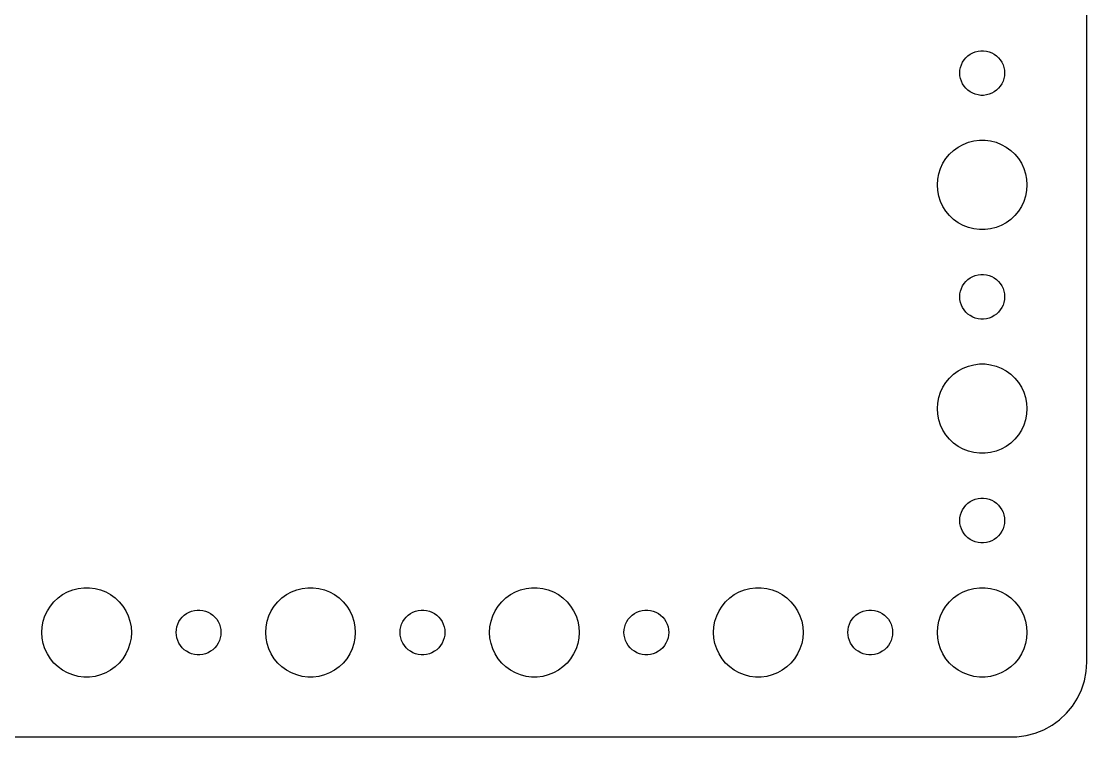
# Model space of a CAD drawing. Header units: metres. Extents: x -134 to 134, y 176 to 508.
# Drawn here: x 63.1 to 134.5, y 404 to 452 of the extents above; entities that cross this region are included whole.
import ezdxf

# ---------------------------------------------------------------- set-up
doc = ezdxf.new("R2010")
doc.units = ezdxf.units.M

msp = doc.modelspace()

# ---------------------------------------------------------------- linework, layer by layer
for p, q in [((134.5, 409), (134.5, 503)), ((126.544, 449.656), (126.696, 449.766)), ((126.696, 449.766), (126.861, 449.857)), ((126.861, 449.857), (127.036, 449.927)), ((127.036, 449.927), (127.219, 449.973)), ((127.219, 449.973), (127.406, 449.997)), ((127.406, 449.997), (127.594, 449.997)), ((127.594, 449.997), (127.781, 449.973)), ((127.781, 449.973), (127.964, 449.927)), ((127.964, 449.927), (128.139, 449.857)), ((128.139, 449.857), (128.304, 449.766)), ((128.304, 449.766), (128.456, 449.656)), ((126.047, 448.873), (126.105, 449.052)), ((126.105, 449.052), (126.186, 449.223)), ((126.186, 449.223), (126.286, 449.382)), ((126.286, 449.382), (126.407, 449.527)), ((126.407, 449.527), (126.544, 449.656)), ((128.456, 449.656), (128.593, 449.527)), ((128.593, 449.527), (128.714, 449.382)), ((128.714, 449.382), (128.814, 449.223)), ((128.814, 449.223), (128.895, 449.052)), ((128.895, 449.052), (128.953, 448.873)), ((126, 448.5), (126.012, 448.688)), ((126.012, 448.312), (126, 448.5)), ((126.012, 448.688), (126.047, 448.873)), ((126.047, 448.127), (126.012, 448.312)), ((128.953, 448.873), (128.988, 448.688)), ((128.988, 448.312), (128.953, 448.127)), ((128.988, 448.688), (129, 448.5)), ((129, 448.5), (128.988, 448.312)), ((126.105, 447.948), (126.047, 448.127)), ((126.186, 447.777), (126.105, 447.948)), ((126.286, 447.618), (126.186, 447.777)), ((126.407, 447.473), (126.286, 447.618)), ((128.714, 447.618), (128.593, 447.473)), ((128.814, 447.777), (128.714, 447.618)), ((128.895, 447.948), (128.814, 447.777)), ((128.953, 448.127), (128.895, 447.948)), ((126.544, 447.344), (126.407, 447.473)), ((126.696, 447.234), (126.544, 447.344)), ((126.861, 447.143), (126.696, 447.234)), ((127.036, 447.073), (126.861, 447.143)), ((127.219, 447.027), (127.036, 447.073)), ((127.406, 447.003), (127.219, 447.027)), ((127.594, 447.003), (127.406, 447.003)), ((127.781, 447.027), (127.594, 447.003)), ((127.964, 447.073), (127.781, 447.027)), ((128.139, 447.143), (127.964, 447.073)), ((128.304, 447.234), (128.139, 447.143)), ((128.456, 447.344), (128.304, 447.234)), ((128.593, 447.473), (128.456, 447.344)), ((126.938, 443.947), (127.312, 443.994)), ((127.312, 443.994), (127.688, 443.994)), ((127.688, 443.994), (128.062, 443.947)), ((125.313, 443.054), (125.588, 443.312)), ((125.588, 443.312), (125.893, 443.533)), ((125.893, 443.533), (126.223, 443.714)), ((126.223, 443.714), (126.573, 443.853)), ((126.573, 443.853), (126.938, 443.947)), ((128.062, 443.947), (128.427, 443.853)), ((128.427, 443.853), (128.777, 443.714)), ((128.777, 443.714), (129.107, 443.533)), ((129.107, 443.533), (129.412, 443.312)), ((129.412, 443.312), (129.687, 443.054)), ((124.871, 442.445), (125.073, 442.763)), ((125.073, 442.763), (125.313, 443.054)), ((129.687, 443.054), (129.927, 442.763)), ((129.927, 442.763), (130.129, 442.445)), ((124.594, 441.746), (124.711, 442.104)), ((124.711, 442.104), (124.871, 442.445)), ((130.129, 442.445), (130.289, 442.104)), ((130.289, 442.104), (130.406, 441.746)), ((124.5, 441), (124.524, 441.376)), ((124.524, 441.376), (124.594, 441.746)), ((130.406, 441.746), (130.476, 441.376)), ((130.476, 441.376), (130.5, 441)), ((124.524, 440.624), (124.5, 441)), ((124.594, 440.254), (124.524, 440.624)), ((130.476, 440.624), (130.406, 440.254)), ((130.5, 441), (130.476, 440.624)), ((124.711, 439.896), (124.594, 440.254)), ((124.871, 439.555), (124.711, 439.896)), ((130.289, 439.896), (130.129, 439.555)), ((130.406, 440.254), (130.289, 439.896)), ((125.073, 439.237), (124.871, 439.555)), ((125.313, 438.946), (125.073, 439.237)), ((129.927, 439.237), (129.687, 438.946)), ((130.129, 439.555), (129.927, 439.237)), ((125.588, 438.688), (125.313, 438.946)), ((125.893, 438.467), (125.588, 438.688)), ((126.223, 438.286), (125.893, 438.467)), ((126.573, 438.147), (126.223, 438.286)), ((128.777, 438.286), (128.427, 438.147)), ((129.107, 438.467), (128.777, 438.286)), ((129.412, 438.688), (129.107, 438.467)), ((129.687, 438.946), (129.412, 438.688)), ((126.938, 438.053), (126.573, 438.147)), ((127.312, 438.006), (126.938, 438.053)), ((127.688, 438.006), (127.312, 438.006)), ((128.062, 438.053), (127.688, 438.006)), ((128.427, 438.147), (128.062, 438.053)), ((126.544, 434.656), (126.696, 434.766)), ((126.696, 434.766), (126.861, 434.857)), ((126.861, 434.857), (127.036, 434.927)), ((127.036, 434.927), (127.219, 434.973)), ((127.219, 434.973), (127.406, 434.997)), ((127.406, 434.997), (127.594, 434.997)), ((127.594, 434.997), (127.781, 434.973)), ((127.781, 434.973), (127.964, 434.927)), ((127.964, 434.927), (128.139, 434.857)), ((128.139, 434.857), (128.304, 434.766)), ((128.304, 434.766), (128.456, 434.656)), ((126.047, 433.873), (126.105, 434.052)), ((126.105, 434.052), (126.186, 434.223)), ((126.186, 434.223), (126.286, 434.382)), ((126.286, 434.382), (126.407, 434.527)), ((126.407, 434.527), (126.544, 434.656)), ((128.456, 434.656), (128.593, 434.527)), ((128.593, 434.527), (128.714, 434.382)), ((128.714, 434.382), (128.814, 434.223)), ((128.814, 434.223), (128.895, 434.052)), ((128.895, 434.052), (128.953, 433.873)), ((126, 433.5), (126.012, 433.688)), ((126.012, 433.312), (126, 433.5)), ((126.012, 433.688), (126.047, 433.873)), ((126.047, 433.127), (126.012, 433.312)), ((128.953, 433.873), (128.988, 433.688)), ((128.988, 433.312), (128.953, 433.127)), ((128.988, 433.688), (129, 433.5)), ((129, 433.5), (128.988, 433.312)), ((126.105, 432.948), (126.047, 433.127)), ((126.186, 432.777), (126.105, 432.948)), ((126.286, 432.618), (126.186, 432.777)), ((126.407, 432.473), (126.286, 432.618)), ((128.714, 432.618), (128.593, 432.473)), ((128.814, 432.777), (128.714, 432.618)), ((128.895, 432.948), (128.814, 432.777)), ((128.953, 433.127), (128.895, 432.948)), ((126.544, 432.344), (126.407, 432.473)), ((126.696, 432.234), (126.544, 432.344)), ((126.861, 432.143), (126.696, 432.234)), ((127.036, 432.073), (126.861, 432.143)), ((127.219, 432.027), (127.036, 432.073)), ((127.406, 432.003), (127.219, 432.027)), ((127.594, 432.003), (127.406, 432.003)), ((127.781, 432.027), (127.594, 432.003)), ((127.964, 432.073), (127.781, 432.027)), ((128.139, 432.143), (127.964, 432.073)), ((128.304, 432.234), (128.139, 432.143)), ((128.456, 432.344), (128.304, 432.234)), ((128.593, 432.473), (128.456, 432.344)), ((126.938, 428.947), (127.312, 428.994)), ((127.312, 428.994), (127.688, 428.994)), ((127.688, 428.994), (128.062, 428.947)), ((125.313, 428.054), (125.588, 428.312)), ((125.588, 428.312), (125.893, 428.533)), ((125.893, 428.533), (126.223, 428.714)), ((126.223, 428.714), (126.573, 428.853)), ((126.573, 428.853), (126.938, 428.947)), ((128.062, 428.947), (128.427, 428.853)), ((128.427, 428.853), (128.777, 428.714)), ((128.777, 428.714), (129.107, 428.533)), ((129.107, 428.533), (129.412, 428.312)), ((129.412, 428.312), (129.687, 428.054)), ((124.871, 427.445), (125.073, 427.763)), ((125.073, 427.763), (125.313, 428.054)), ((129.687, 428.054), (129.927, 427.763)), ((129.927, 427.763), (130.129, 427.445)), ((124.594, 426.746), (124.711, 427.104)), ((124.711, 427.104), (124.871, 427.445)), ((130.129, 427.445), (130.289, 427.104)), ((130.289, 427.104), (130.406, 426.746)), ((124.5, 426), (124.524, 426.376)), ((124.524, 426.376), (124.594, 426.746)), ((130.406, 426.746), (130.476, 426.376)), ((130.476, 426.376), (130.5, 426)), ((124.524, 425.624), (124.5, 426)), ((124.594, 425.254), (124.524, 425.624)), ((130.476, 425.624), (130.406, 425.254)), ((130.5, 426), (130.476, 425.624)), ((124.711, 424.896), (124.594, 425.254)), ((124.871, 424.555), (124.711, 424.896)), ((130.289, 424.896), (130.129, 424.555)), ((130.406, 425.254), (130.289, 424.896)), ((125.073, 424.237), (124.871, 424.555)), ((125.313, 423.946), (125.073, 424.237)), ((129.927, 424.237), (129.687, 423.946)), ((130.129, 424.555), (129.927, 424.237)), ((125.588, 423.688), (125.313, 423.946)), ((125.893, 423.467), (125.588, 423.688)), ((126.223, 423.286), (125.893, 423.467)), ((126.573, 423.147), (126.223, 423.286)), ((128.777, 423.286), (128.427, 423.147)), ((129.107, 423.467), (128.777, 423.286)), ((129.412, 423.688), (129.107, 423.467)), ((129.687, 423.946), (129.412, 423.688)), ((126.938, 423.053), (126.573, 423.147)), ((127.312, 423.006), (126.938, 423.053)), ((127.688, 423.006), (127.312, 423.006)), ((128.062, 423.053), (127.688, 423.006)), ((128.427, 423.147), (128.062, 423.053)), ((126.544, 419.656), (126.696, 419.766)), ((126.696, 419.766), (126.861, 419.857)), ((126.861, 419.857), (127.036, 419.927)), ((127.036, 419.927), (127.219, 419.973)), ((127.219, 419.973), (127.406, 419.997)), ((127.406, 419.997), (127.594, 419.997)), ((127.594, 419.997), (127.781, 419.973)), ((127.781, 419.973), (127.964, 419.927)), ((127.964, 419.927), (128.139, 419.857)), ((128.139, 419.857), (128.304, 419.766)), ((128.304, 419.766), (128.456, 419.656)), ((126.047, 418.873), (126.105, 419.052)), ((126.105, 419.052), (126.186, 419.223)), ((126.186, 419.223), (126.286, 419.382)), ((126.286, 419.382), (126.407, 419.527)), ((126.407, 419.527), (126.544, 419.656)), ((128.456, 419.656), (128.593, 419.527)), ((128.593, 419.527), (128.714, 419.382)), ((128.714, 419.382), (128.814, 419.223)), ((128.814, 419.223), (128.895, 419.052)), ((128.895, 419.052), (128.953, 418.873)), ((126, 418.5), (126.012, 418.688)), ((126.012, 418.312), (126, 418.5)), ((126.012, 418.688), (126.047, 418.873)), ((126.047, 418.127), (126.012, 418.312)), ((128.953, 418.873), (128.988, 418.688)), ((128.988, 418.312), (128.953, 418.127)), ((128.988, 418.688), (129, 418.5)), ((129, 418.5), (128.988, 418.312)), ((126.105, 417.948), (126.047, 418.127)), ((126.186, 417.777), (126.105, 417.948)), ((126.286, 417.618), (126.186, 417.777)), ((126.407, 417.473), (126.286, 417.618)), ((128.714, 417.618), (128.593, 417.473)), ((128.814, 417.777), (128.714, 417.618)), ((128.895, 417.948), (128.814, 417.777)), ((128.953, 418.127), (128.895, 417.948)), ((126.544, 417.344), (126.407, 417.473)), ((126.696, 417.234), (126.544, 417.344)), ((126.861, 417.143), (126.696, 417.234)), ((127.036, 417.073), (126.861, 417.143)), ((127.219, 417.027), (127.036, 417.073)), ((127.406, 417.003), (127.219, 417.027)), ((127.594, 417.003), (127.406, 417.003)), ((127.781, 417.027), (127.594, 417.003)), ((127.964, 417.073), (127.781, 417.027)), ((128.139, 417.143), (127.964, 417.073)), ((128.304, 417.234), (128.139, 417.143)), ((128.456, 417.344), (128.304, 417.234)), ((128.593, 417.473), (128.456, 417.344)), ((66.9379, 413.947), (67.3116, 413.994)), ((67.3116, 413.994), (67.6884, 413.994)), ((67.6884, 413.994), (68.0621, 413.947)), ((81.9379, 413.947), (82.3116, 413.994)), ((82.3116, 413.994), (82.6884, 413.994)), ((82.6884, 413.994), (83.0621, 413.947)), ((96.9379, 413.947), (97.3116, 413.994)), ((97.3116, 413.994), (97.6884, 413.994)), ((97.6884, 413.994), (98.0621, 413.947)), ((111.938, 413.947), (112.312, 413.994)), ((112.312, 413.994), (112.688, 413.994)), ((112.688, 413.994), (113.062, 413.947)), ((126.938, 413.947), (127.312, 413.994)), ((127.312, 413.994), (127.688, 413.994)), ((127.688, 413.994), (128.062, 413.947)), ((65.3131, 413.054), (65.5877, 413.312)), ((65.5877, 413.312), (65.8925, 413.533)), ((65.8925, 413.533), (66.2227, 413.714)), ((66.2227, 413.714), (66.573, 413.853)), ((66.573, 413.853), (66.9379, 413.947)), ((68.0621, 413.947), (68.427, 413.853)), ((68.427, 413.853), (68.7773, 413.714)), ((68.7773, 413.714), (69.1075, 413.533)), ((69.1075, 413.533), (69.4123, 413.312)), ((69.4123, 413.312), (69.6869, 413.054)), ((80.3131, 413.054), (80.5877, 413.312)), ((80.5877, 413.312), (80.8925, 413.533)), ((80.8925, 413.533), (81.2227, 413.714)), ((81.2227, 413.714), (81.573, 413.853)), ((81.573, 413.853), (81.9379, 413.947)), ((83.0621, 413.947), (83.427, 413.853)), ((83.427, 413.853), (83.7773, 413.714)), ((83.7773, 413.714), (84.1075, 413.533)), ((84.1075, 413.533), (84.4123, 413.312)), ((84.4123, 413.312), (84.6869, 413.054)), ((95.3131, 413.054), (95.5877, 413.312)), ((95.5877, 413.312), (95.8925, 413.533)), ((95.8925, 413.533), (96.2227, 413.714)), ((96.2227, 413.714), (96.573, 413.853)), ((96.573, 413.853), (96.9379, 413.947)), ((98.0621, 413.947), (98.427, 413.853)), ((98.427, 413.853), (98.7773, 413.714)), ((98.7773, 413.714), (99.1075, 413.533)), ((99.1075, 413.533), (99.4123, 413.312)), ((99.4123, 413.312), (99.6869, 413.054)), ((110.313, 413.054), (110.588, 413.312)), ((110.588, 413.312), (110.893, 413.533)), ((110.893, 413.533), (111.223, 413.714)), ((111.223, 413.714), (111.573, 413.853)), ((111.573, 413.853), (111.938, 413.947)), ((113.062, 413.947), (113.427, 413.853)), ((113.427, 413.853), (113.777, 413.714)), ((113.777, 413.714), (114.107, 413.533)), ((114.107, 413.533), (114.412, 413.312)), ((114.412, 413.312), (114.687, 413.054)), ((125.313, 413.054), (125.588, 413.312)), ((125.588, 413.312), (125.893, 413.533)), ((125.893, 413.533), (126.223, 413.714)), ((126.223, 413.714), (126.573, 413.853)), ((126.573, 413.853), (126.938, 413.947)), ((128.062, 413.947), (128.427, 413.853)), ((128.427, 413.853), (128.777, 413.714)), ((128.777, 413.714), (129.107, 413.533)), ((129.107, 413.533), (129.412, 413.312)), ((129.412, 413.312), (129.687, 413.054)), ((64.8711, 412.445), (65.073, 412.763)), ((65.073, 412.763), (65.3131, 413.054)), ((69.6869, 413.054), (69.927, 412.763)), ((69.927, 412.763), (70.1289, 412.445)), ((79.8711, 412.445), (80.073, 412.763)), ((80.073, 412.763), (80.3131, 413.054)), ((84.6869, 413.054), (84.927, 412.763)), ((84.927, 412.763), (85.1289, 412.445)), ((94.8711, 412.445), (95.073, 412.763)), ((95.073, 412.763), (95.3131, 413.054)), ((99.6869, 413.054), (99.927, 412.763)), ((99.927, 412.763), (100.129, 412.445)), ((109.871, 412.445), (110.073, 412.763)), ((110.073, 412.763), (110.313, 413.054)), ((114.687, 413.054), (114.927, 412.763)), ((114.927, 412.763), (115.129, 412.445)), ((124.871, 412.445), (125.073, 412.763)), ((125.073, 412.763), (125.313, 413.054)), ((129.687, 413.054), (129.927, 412.763)), ((129.927, 412.763), (130.129, 412.445)), ((64.5943, 411.746), (64.7107, 412.104)), ((64.7107, 412.104), (64.8711, 412.445)), ((70.1289, 412.445), (70.2893, 412.104)), ((70.2893, 412.104), (70.4057, 411.746)), ((73.6855, 411.723), (73.7865, 411.882)), ((73.7865, 411.882), (73.9065, 412.027)), ((73.9065, 412.027), (74.0439, 412.156)), ((74.0439, 412.156), (74.1963, 412.266)), ((74.1963, 412.266), (74.3613, 412.357)), ((74.3613, 412.357), (74.5365, 412.427)), ((74.5365, 412.427), (74.7189, 412.473)), ((74.7189, 412.473), (74.9058, 412.497)), ((74.9058, 412.497), (75.0942, 412.497)), ((75.0942, 412.497), (75.2811, 412.473)), ((75.2811, 412.473), (75.4635, 412.427)), ((75.4635, 412.427), (75.6387, 412.357)), ((75.6387, 412.357), (75.8037, 412.266)), ((75.8037, 412.266), (75.9561, 412.156)), ((75.9561, 412.156), (76.0934, 412.027)), ((76.0934, 412.027), (76.2135, 411.882)), ((76.2135, 411.882), (76.3145, 411.723)), ((79.5943, 411.746), (79.7107, 412.104)), ((79.7107, 412.104), (79.8711, 412.445)), ((85.1289, 412.445), (85.2893, 412.104)), ((85.2893, 412.104), (85.4057, 411.746)), ((88.6855, 411.723), (88.7865, 411.882)), ((88.7865, 411.882), (88.9065, 412.027)), ((88.9065, 412.027), (89.0439, 412.156)), ((89.0439, 412.156), (89.1963, 412.266)), ((89.1963, 412.266), (89.3613, 412.357)), ((89.3613, 412.357), (89.5365, 412.427)), ((89.5365, 412.427), (89.7189, 412.473)), ((89.7189, 412.473), (89.9058, 412.497)), ((89.9058, 412.497), (90.0942, 412.497)), ((90.0942, 412.497), (90.2811, 412.473)), ((90.2811, 412.473), (90.4635, 412.427)), ((90.4635, 412.427), (90.6387, 412.357)), ((90.6387, 412.357), (90.8037, 412.266)), ((90.8037, 412.266), (90.9561, 412.156)), ((90.9561, 412.156), (91.0934, 412.027)), ((91.0934, 412.027), (91.2135, 411.882)), ((91.2135, 411.882), (91.3145, 411.723)), ((94.5943, 411.746), (94.7107, 412.104)), ((94.7107, 412.104), (94.8711, 412.445)), ((100.129, 412.445), (100.289, 412.104)), ((100.289, 412.104), (100.406, 411.746)), ((103.686, 411.723), (103.786, 411.882)), ((103.786, 411.882), (103.907, 412.027)), ((103.907, 412.027), (104.044, 412.156)), ((104.044, 412.156), (104.196, 412.266)), ((104.196, 412.266), (104.361, 412.357)), ((104.361, 412.357), (104.536, 412.427)), ((104.536, 412.427), (104.719, 412.473)), ((104.719, 412.473), (104.906, 412.497)), ((104.906, 412.497), (105.094, 412.497)), ((105.094, 412.497), (105.281, 412.473)), ((105.281, 412.473), (105.464, 412.427)), ((105.464, 412.427), (105.639, 412.357)), ((105.639, 412.357), (105.804, 412.266)), ((105.804, 412.266), (105.956, 412.156)), ((105.956, 412.156), (106.093, 412.027)), ((106.093, 412.027), (106.214, 411.882)), ((106.214, 411.882), (106.314, 411.723)), ((109.594, 411.746), (109.711, 412.104)), ((109.711, 412.104), (109.871, 412.445)), ((115.129, 412.445), (115.289, 412.104)), ((115.289, 412.104), (115.406, 411.746)), ((118.686, 411.723), (118.786, 411.882)), ((118.786, 411.882), (118.907, 412.027)), ((118.907, 412.027), (119.044, 412.156)), ((119.044, 412.156), (119.196, 412.266)), ((119.196, 412.266), (119.361, 412.357)), ((119.361, 412.357), (119.536, 412.427)), ((119.536, 412.427), (119.719, 412.473)), ((119.719, 412.473), (119.906, 412.497)), ((119.906, 412.497), (120.094, 412.497)), ((120.094, 412.497), (120.281, 412.473)), ((120.281, 412.473), (120.464, 412.427)), ((120.464, 412.427), (120.639, 412.357)), ((120.639, 412.357), (120.804, 412.266)), ((120.804, 412.266), (120.956, 412.156)), ((120.956, 412.156), (121.093, 412.027)), ((121.093, 412.027), (121.214, 411.882)), ((121.214, 411.882), (121.314, 411.723)), ((124.594, 411.746), (124.711, 412.104)), ((124.711, 412.104), (124.871, 412.445)), ((130.129, 412.445), (130.289, 412.104)), ((130.289, 412.104), (130.406, 411.746)), ((64.5, 411), (64.5237, 411.376)), ((64.5237, 411.376), (64.5943, 411.746)), ((70.4057, 411.746), (70.4763, 411.376)), ((70.4763, 411.376), (70.5, 411)), ((73.5, 411), (73.5118, 411.188)), ((73.5118, 411.188), (73.5471, 411.373)), ((73.5471, 411.373), (73.6053, 411.552)), ((73.6053, 411.552), (73.6855, 411.723)), ((76.3145, 411.723), (76.3947, 411.552)), ((76.3947, 411.552), (76.4529, 411.373)), ((76.4529, 411.373), (76.4882, 411.188)), ((76.4882, 411.188), (76.5, 411)), ((79.5, 411), (79.5237, 411.376)), ((79.5237, 411.376), (79.5943, 411.746)), ((85.4057, 411.746), (85.4763, 411.376)), ((85.4763, 411.376), (85.5, 411)), ((88.5, 411), (88.5118, 411.188)), ((88.5118, 411.188), (88.5471, 411.373)), ((88.5471, 411.373), (88.6053, 411.552)), ((88.6053, 411.552), (88.6855, 411.723)), ((91.3145, 411.723), (91.3947, 411.552)), ((91.3947, 411.552), (91.4529, 411.373)), ((91.4529, 411.373), (91.4882, 411.188)), ((91.4882, 411.188), (91.5, 411)), ((94.5, 411), (94.5237, 411.376)), ((94.5237, 411.376), (94.5943, 411.746)), ((100.406, 411.746), (100.476, 411.376)), ((100.476, 411.376), (100.5, 411)), ((103.5, 411), (103.512, 411.188)), ((103.512, 411.188), (103.547, 411.373)), ((103.547, 411.373), (103.605, 411.552)), ((103.605, 411.552), (103.686, 411.723)), ((106.314, 411.723), (106.395, 411.552)), ((106.395, 411.552), (106.453, 411.373)), ((106.453, 411.373), (106.488, 411.188)), ((106.488, 411.188), (106.5, 411)), ((109.5, 411), (109.524, 411.376)), ((109.524, 411.376), (109.594, 411.746)), ((115.406, 411.746), (115.476, 411.376)), ((115.476, 411.376), (115.5, 411)), ((118.5, 411), (118.512, 411.188)), ((118.512, 411.188), (118.547, 411.373)), ((118.547, 411.373), (118.605, 411.552)), ((118.605, 411.552), (118.686, 411.723)), ((121.314, 411.723), (121.395, 411.552)), ((121.395, 411.552), (121.453, 411.373)), ((121.453, 411.373), (121.488, 411.188)), ((121.488, 411.188), (121.5, 411)), ((124.5, 411), (124.524, 411.376)), ((124.524, 411.376), (124.594, 411.746)), ((130.406, 411.746), (130.476, 411.376)), ((130.476, 411.376), (130.5, 411)), ((64.5237, 410.624), (64.5, 411)), ((64.5943, 410.254), (64.5237, 410.624)), ((70.4763, 410.624), (70.4057, 410.254)), ((70.5, 411), (70.4763, 410.624)), ((73.5118, 410.812), (73.5, 411)), ((73.5471, 410.627), (73.5118, 410.812)), ((73.6053, 410.448), (73.5471, 410.627)), ((73.6855, 410.277), (73.6053, 410.448)), ((76.3947, 410.448), (76.3145, 410.277)), ((76.4529, 410.627), (76.3947, 410.448)), ((76.4882, 410.812), (76.4529, 410.627)), ((76.5, 411), (76.4882, 410.812)), ((79.5237, 410.624), (79.5, 411)), ((79.5943, 410.254), (79.5237, 410.624)), ((85.4763, 410.624), (85.4057, 410.254)), ((85.5, 411), (85.4763, 410.624)), ((88.5118, 410.812), (88.5, 411)), ((88.5471, 410.627), (88.5118, 410.812)), ((88.6053, 410.448), (88.5471, 410.627)), ((88.6855, 410.277), (88.6053, 410.448)), ((91.3947, 410.448), (91.3145, 410.277)), ((91.4529, 410.627), (91.3947, 410.448)), ((91.4882, 410.812), (91.4529, 410.627)), ((91.5, 411), (91.4882, 410.812)), ((94.5237, 410.624), (94.5, 411)), ((94.5943, 410.254), (94.5237, 410.624)), ((100.476, 410.624), (100.406, 410.254)), ((100.5, 411), (100.476, 410.624)), ((103.512, 410.812), (103.5, 411)), ((103.547, 410.627), (103.512, 410.812)), ((103.605, 410.448), (103.547, 410.627)), ((103.686, 410.277), (103.605, 410.448)), ((106.395, 410.448), (106.314, 410.277)), ((106.453, 410.627), (106.395, 410.448)), ((106.488, 410.812), (106.453, 410.627)), ((106.5, 411), (106.488, 410.812)), ((109.524, 410.624), (109.5, 411)), ((109.594, 410.254), (109.524, 410.624)), ((115.476, 410.624), (115.406, 410.254)), ((115.5, 411), (115.476, 410.624)), ((118.512, 410.812), (118.5, 411)), ((118.547, 410.627), (118.512, 410.812)), ((118.605, 410.448), (118.547, 410.627)), ((118.686, 410.277), (118.605, 410.448)), ((121.395, 410.448), (121.314, 410.277)), ((121.453, 410.627), (121.395, 410.448)), ((121.488, 410.812), (121.453, 410.627)), ((121.5, 411), (121.488, 410.812)), ((124.524, 410.624), (124.5, 411)), ((124.594, 410.254), (124.524, 410.624)), ((130.476, 410.624), (130.406, 410.254)), ((130.5, 411), (130.476, 410.624)), ((64.7107, 409.896), (64.5943, 410.254)), ((64.8711, 409.555), (64.7107, 409.896)), ((70.2893, 409.896), (70.1289, 409.555)), ((70.4057, 410.254), (70.2893, 409.896)), ((73.7865, 410.118), (73.6855, 410.277)), ((73.9065, 409.973), (73.7865, 410.118)), ((74.0439, 409.844), (73.9065, 409.973)), ((74.1963, 409.734), (74.0439, 409.844)), ((74.3613, 409.643), (74.1963, 409.734)), ((75.8037, 409.734), (75.6387, 409.643)), ((75.9561, 409.844), (75.8037, 409.734)), ((76.0934, 409.973), (75.9561, 409.844)), ((76.2135, 410.118), (76.0934, 409.973)), ((76.3145, 410.277), (76.2135, 410.118)), ((79.7107, 409.896), (79.5943, 410.254)), ((79.8711, 409.555), (79.7107, 409.896)), ((85.2893, 409.896), (85.1289, 409.555)), ((85.4057, 410.254), (85.2893, 409.896)), ((88.7865, 410.118), (88.6855, 410.277)), ((88.9065, 409.973), (88.7865, 410.118)), ((89.0439, 409.844), (88.9065, 409.973)), ((89.1963, 409.734), (89.0439, 409.844)), ((89.3613, 409.643), (89.1963, 409.734)), ((90.8037, 409.734), (90.6387, 409.643)), ((90.9561, 409.844), (90.8037, 409.734)), ((91.0934, 409.973), (90.9561, 409.844)), ((91.2135, 410.118), (91.0934, 409.973)), ((91.3145, 410.277), (91.2135, 410.118)), ((94.7107, 409.896), (94.5943, 410.254)), ((94.8711, 409.555), (94.7107, 409.896)), ((100.289, 409.896), (100.129, 409.555)), ((100.406, 410.254), (100.289, 409.896)), ((103.786, 410.118), (103.686, 410.277)), ((103.907, 409.973), (103.786, 410.118)), ((104.044, 409.844), (103.907, 409.973)), ((104.196, 409.734), (104.044, 409.844)), ((104.361, 409.643), (104.196, 409.734)), ((105.804, 409.734), (105.639, 409.643)), ((105.956, 409.844), (105.804, 409.734)), ((106.093, 409.973), (105.956, 409.844)), ((106.214, 410.118), (106.093, 409.973)), ((106.314, 410.277), (106.214, 410.118)), ((109.711, 409.896), (109.594, 410.254)), ((109.871, 409.555), (109.711, 409.896)), ((115.289, 409.896), (115.129, 409.555)), ((115.406, 410.254), (115.289, 409.896)), ((118.786, 410.118), (118.686, 410.277)), ((118.907, 409.973), (118.786, 410.118)), ((119.044, 409.844), (118.907, 409.973)), ((119.196, 409.734), (119.044, 409.844)), ((119.361, 409.643), (119.196, 409.734)), ((120.804, 409.734), (120.639, 409.643)), ((120.956, 409.844), (120.804, 409.734)), ((121.093, 409.973), (120.956, 409.844)), ((121.214, 410.118), (121.093, 409.973)), ((121.314, 410.277), (121.214, 410.118)), ((124.711, 409.896), (124.594, 410.254)), ((124.871, 409.555), (124.711, 409.896)), ((130.289, 409.896), (130.129, 409.555)), ((130.406, 410.254), (130.289, 409.896)), ((65.073, 409.237), (64.8711, 409.555)), ((65.3131, 408.946), (65.073, 409.237)), ((69.927, 409.237), (69.6869, 408.946)), ((70.1289, 409.555), (69.927, 409.237)), ((74.5365, 409.573), (74.3613, 409.643)), ((74.7189, 409.527), (74.5365, 409.573)), ((74.9058, 409.503), (74.7189, 409.527)), ((75.0942, 409.503), (74.9058, 409.503)), ((75.2811, 409.527), (75.0942, 409.503)), ((75.4635, 409.573), (75.2811, 409.527)), ((75.6387, 409.643), (75.4635, 409.573)), ((80.073, 409.237), (79.8711, 409.555)), ((80.3131, 408.946), (80.073, 409.237)), ((84.927, 409.237), (84.6869, 408.946)), ((85.1289, 409.555), (84.927, 409.237)), ((89.5365, 409.573), (89.3613, 409.643)), ((89.7189, 409.527), (89.5365, 409.573)), ((89.9058, 409.503), (89.7189, 409.527)), ((90.0942, 409.503), (89.9058, 409.503)), ((90.2811, 409.527), (90.0942, 409.503)), ((90.4635, 409.573), (90.2811, 409.527)), ((90.6387, 409.643), (90.4635, 409.573)), ((95.073, 409.237), (94.8711, 409.555)), ((95.3131, 408.946), (95.073, 409.237)), ((99.927, 409.237), (99.6869, 408.946)), ((100.129, 409.555), (99.927, 409.237)), ((104.536, 409.573), (104.361, 409.643)), ((104.719, 409.527), (104.536, 409.573)), ((104.906, 409.503), (104.719, 409.527)), ((105.094, 409.503), (104.906, 409.503)), ((105.281, 409.527), (105.094, 409.503)), ((105.464, 409.573), (105.281, 409.527)), ((105.639, 409.643), (105.464, 409.573)), ((110.073, 409.237), (109.871, 409.555)), ((110.313, 408.946), (110.073, 409.237)), ((114.927, 409.237), (114.687, 408.946)), ((115.129, 409.555), (114.927, 409.237)), ((119.536, 409.573), (119.361, 409.643)), ((119.719, 409.527), (119.536, 409.573)), ((119.906, 409.503), (119.719, 409.527)), ((120.094, 409.503), (119.906, 409.503)), ((120.281, 409.527), (120.094, 409.503)), ((120.464, 409.573), (120.281, 409.527)), ((120.639, 409.643), (120.464, 409.573)), ((125.073, 409.237), (124.871, 409.555)), ((125.313, 408.946), (125.073, 409.237)), ((129.927, 409.237), (129.687, 408.946)), ((130.129, 409.555), (129.927, 409.237)), ((134.461, 408.373), (134.5, 409)), ((65.5877, 408.688), (65.3131, 408.946)), ((65.8925, 408.467), (65.5877, 408.688)), ((66.2227, 408.286), (65.8925, 408.467)), ((66.573, 408.147), (66.2227, 408.286)), ((68.7773, 408.286), (68.427, 408.147)), ((69.1075, 408.467), (68.7773, 408.286)), ((69.4123, 408.688), (69.1075, 408.467)), ((69.6869, 408.946), (69.4123, 408.688)), ((80.5877, 408.688), (80.3131, 408.946)), ((80.8925, 408.467), (80.5877, 408.688)), ((81.2227, 408.286), (80.8925, 408.467)), ((81.573, 408.147), (81.2227, 408.286)), ((83.7773, 408.286), (83.427, 408.147)), ((84.1075, 408.467), (83.7773, 408.286)), ((84.4123, 408.688), (84.1075, 408.467)), ((84.6869, 408.946), (84.4123, 408.688)), ((95.5877, 408.688), (95.3131, 408.946)), ((95.8925, 408.467), (95.5877, 408.688)), ((96.2227, 408.286), (95.8925, 408.467)), ((96.573, 408.147), (96.2227, 408.286)), ((98.7773, 408.286), (98.427, 408.147)), ((99.1075, 408.467), (98.7773, 408.286)), ((99.4123, 408.688), (99.1075, 408.467)), ((99.6869, 408.946), (99.4123, 408.688)), ((110.588, 408.688), (110.313, 408.946)), ((110.893, 408.467), (110.588, 408.688)), ((111.223, 408.286), (110.893, 408.467)), ((111.573, 408.147), (111.223, 408.286)), ((113.777, 408.286), (113.427, 408.147)), ((114.107, 408.467), (113.777, 408.286)), ((114.412, 408.688), (114.107, 408.467)), ((114.687, 408.946), (114.412, 408.688)), ((125.588, 408.688), (125.313, 408.946)), ((125.893, 408.467), (125.588, 408.688)), ((126.223, 408.286), (125.893, 408.467)), ((126.573, 408.147), (126.223, 408.286)), ((128.777, 408.286), (128.427, 408.147)), ((129.107, 408.467), (128.777, 408.286)), ((129.412, 408.688), (129.107, 408.467)), ((129.687, 408.946), (129.412, 408.688)), ((134.343, 407.757), (134.461, 408.373)), ((66.9379, 408.053), (66.573, 408.147)), ((67.3116, 408.006), (66.9379, 408.053)), ((67.6884, 408.006), (67.3116, 408.006)), ((68.0621, 408.053), (67.6884, 408.006)), ((68.427, 408.147), (68.0621, 408.053)), ((81.9379, 408.053), (81.573, 408.147)), ((82.3116, 408.006), (81.9379, 408.053)), ((82.6884, 408.006), (82.3116, 408.006)), ((83.0621, 408.053), (82.6884, 408.006)), ((83.427, 408.147), (83.0621, 408.053)), ((96.9379, 408.053), (96.573, 408.147)), ((97.3116, 408.006), (96.9379, 408.053)), ((97.6884, 408.006), (97.3116, 408.006)), ((98.0621, 408.053), (97.6884, 408.006)), ((98.427, 408.147), (98.0621, 408.053)), ((111.938, 408.053), (111.573, 408.147)), ((112.312, 408.006), (111.938, 408.053)), ((112.688, 408.006), (112.312, 408.006)), ((113.062, 408.053), (112.688, 408.006)), ((113.427, 408.147), (113.062, 408.053)), ((126.938, 408.053), (126.573, 408.147)), ((127.312, 408.006), (126.938, 408.053)), ((127.688, 408.006), (127.312, 408.006)), ((128.062, 408.053), (127.688, 408.006)), ((128.427, 408.147), (128.062, 408.053)), ((134.149, 407.159), (134.343, 407.757)), ((133.882, 406.591), (134.149, 407.159)), ((133.545, 406.061), (133.882, 406.591)), ((132.687, 405.147), (133.145, 405.577)), ((133.145, 405.577), (133.545, 406.061)), ((131.629, 404.476), (132.179, 404.778)), ((132.179, 404.778), (132.687, 405.147)), ((-129.814, 404.01), (129.814, 404.01)), ((129.814, 404.01), (130.437, 404.089)), ((130.437, 404.089), (131.045, 404.245)), ((131.045, 404.245), (131.629, 404.476))]:
    msp.add_line(p, q)

doc.saveas('drawing.dxf')
